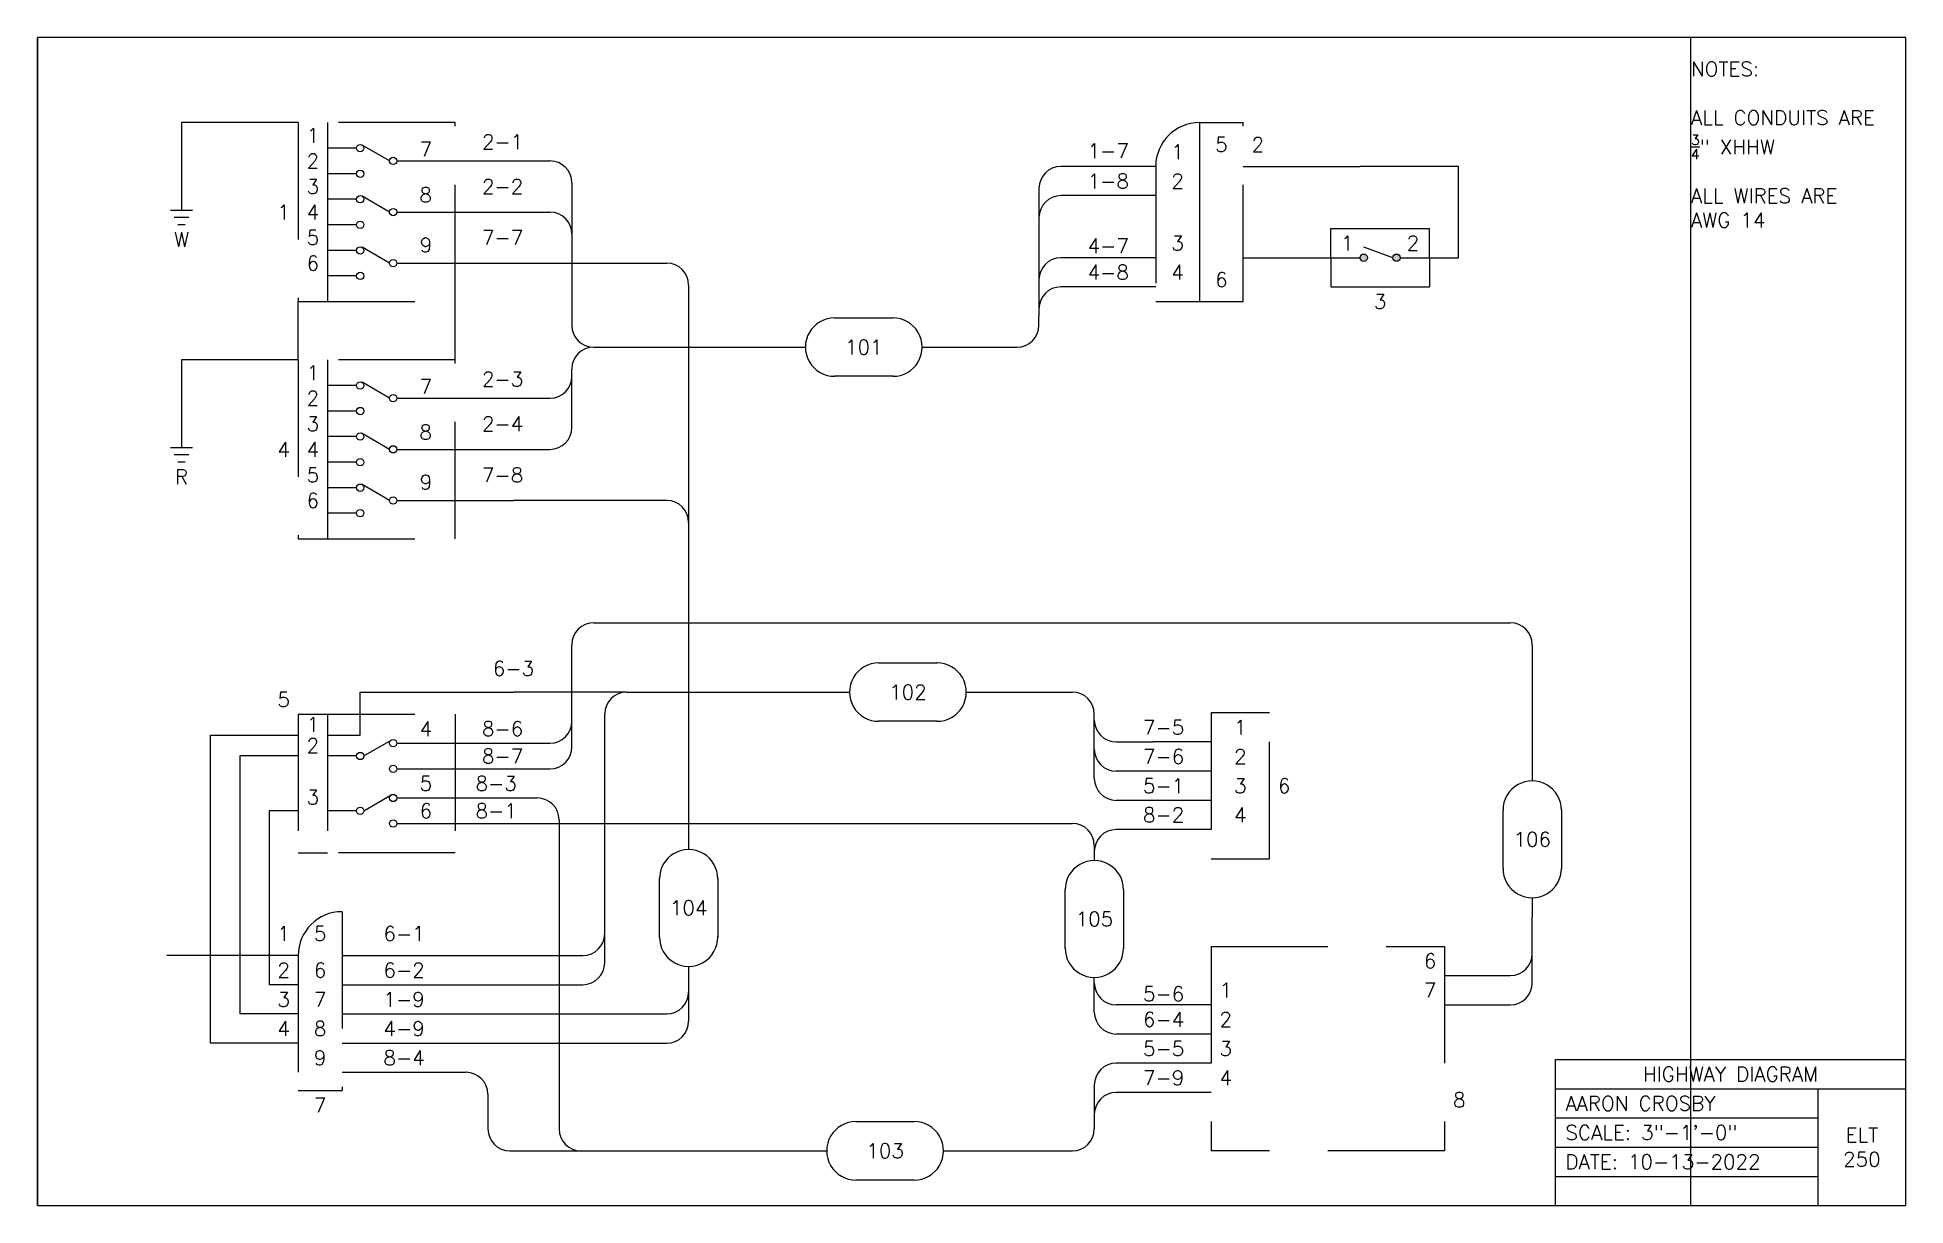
# Paper-space layout 'Layout1' of a CAD drawing. Header units: inches. Extents: x 0 to 16, y 0 to 10.
# The model-space entities are those that its viewports show. They can reach past a viewport. Long polylines and large blocks are cut down to what shows.
import ezdxf

# ---------------------------------------------------------------- set-up
doc = ezdxf.new("R2010")
doc.units = ezdxf.units.IN
doc.header["$MEASUREMENT"] = 0
doc.linetypes.add('HIDDEN', pattern=[0.375, 0.25, -0.125])
doc.layers.get('0').update_dxf_attribs({"linetype": 'CONTINUOUS'})
doc.layers.get('Defpoints').update_dxf_attribs({"linetype": 'CONTINUOUS'})
for name, color, linetype in [('1', 1, 'CONTINUOUS'), ('LAYER1', 1, 'CONTINUOUS'), ('LAYER2', 2, 'HIDDEN'), ('LAYER4', 4, 'CONTINUOUS')]:
    doc.layers.add(name, color=color, linetype=linetype)
doc.styles.get("Standard").update_dxf_attribs({"font": 'romans.shx'})

# ---------------------------------------------------------------- blocks, each defined once
blk = doc.blocks.new('tbb_block')
at = {"layer": '1'}
for p, q in [((16, 10), (0, 10)), ((0, 0), (0, 10)), ((16, 0), (16, 10)), ((13, 1.25), (16, 1.25)), ((13, 0), (13, 1.25)), ((13, 1), (16, 1)), ((15.25, 0), (15.25, 1)), ((13, 0.75), (15.25, 0.75)), ((13, 0.5), (15.25, 0.5)), ((13, 0.25), (15.25, 0.25)), ((0, 0), (16, 0))]:
    blk.add_line(p, q, dxfattribs=at)

msp = doc.modelspace()

# ---------------------------------------------------------------- hatches: boundary and pattern name
at = {"layer": 'LAYER4'}
h = msp.add_hatch(color=256, dxfattribs=at)
h.dxf.hatch_style = 1
h.paths.add_polyline_path([(73.873, 21.545, 1), (74.123, 21.545, 1)])
h.paths.add_polyline_path([(74.998, 21.545, 1), (75.248, 21.545, 1)])

# ---------------------------------------------------------------- linework, layer by layer
at = {"layer": 'LAYER1'}
for p, q in [((37.498, 26.17), (33.498, 26.17)), ((33.498, 26.17), (33.498, 23.17)), ((38.498, 26.17), (38.498, 20.045)), ((68.373, 26.17), (68.373, 20.045)), ((39.498, 25.295), (38.498, 25.295)), ((39.498, 24.42), (38.498, 24.42)), ((40.873, 24.858), (42.873, 24.858)), ((42.873, 24.858), (44.873, 24.858)), ((44.873, 24.858), (46.123, 24.858)), ((64.873, 24.67), (63.623, 24.67)), ((66.873, 24.67), (64.873, 24.67)), ((69.873, 24.67), (73.873, 24.67)), ((77.248, 24.67), (73.873, 24.67)), ((77.248, 21.545), (77.248, 24.67)), ((46.873, 24.108), (46.873, 23.108)), ((62.873, 23.92), (62.873, 19.795)), ((33.123, 23.17), (33.873, 23.17)), ((39.498, 23.545), (38.498, 23.545)), ((40.873, 23.108), (42.873, 23.108)), ((42.873, 23.108), (44.873, 23.108)), ((44.873, 23.108), (46.123, 23.108)), ((46.873, 23.108), (46.873, 19.233)), ((64.873, 23.67), (63.623, 23.67)), ((66.873, 23.67), (64.873, 23.67)), ((33.748, 22.92), (33.248, 22.92)), ((33.623, 22.67), (33.373, 22.67)), ((39.498, 22.67), (38.498, 22.67)), ((62.873, 22.92), (62.873, 22.795)), ((39.498, 21.795), (38.498, 21.795)), ((46.873, 22.358), (46.873, 19.92)), ((40.873, 21.358), (42.873, 21.358)), ((42.873, 21.358), (44.873, 21.358)), ((44.873, 21.358), (50.123, 21.358)), ((64.873, 21.545), (63.623, 21.545)), ((66.873, 21.545), (64.873, 21.545)), ((69.873, 21.545), (73.873, 21.545)), ((75.248, 21.545), (77.248, 21.545)), ((39.498, 20.92), (38.498, 20.92)), ((50.873, 20.608), (50.873, 12.483)), ((62.873, 20.795), (62.873, 20.545)), ((64.873, 20.545), (63.623, 20.545)), ((66.873, 20.545), (64.873, 20.545)), ((55.866, 19.483), (57.879, 19.483)), ((62.873, 19.795), (62.873, 19.545)), ((62.873, 19.233), (62.873, 19.545)), ((37.498, 18.045), (33.498, 18.045)), ((33.498, 18.045), (33.498, 15.045)), ((38.498, 18.045), (38.498, 11.92)), ((47.623, 18.483), (54.873, 18.483)), ((58.873, 18.483), (62.123, 18.483)), ((46.873, 17.483), (46.873, 17.733)), ((46.873, 15.733), (46.873, 17.483)), ((57.879, 17.483), (55.866, 17.483)), ((39.498, 17.17), (38.498, 17.17)), ((40.873, 16.733), (42.873, 16.733)), ((42.873, 16.733), (44.873, 16.733)), ((44.873, 16.733), (46.123, 16.733)), ((39.498, 16.295), (38.498, 16.295)), ((39.498, 15.42), (38.498, 15.42)), ((33.123, 15.045), (33.873, 15.045)), ((33.748, 14.795), (33.248, 14.795)), ((40.873, 14.983), (42.873, 14.983)), ((42.873, 14.983), (44.873, 14.983)), ((44.873, 14.983), (46.123, 14.983)), ((33.623, 14.545), (33.373, 14.545)), ((39.498, 14.545), (38.498, 14.545)), ((39.498, 13.67), (38.498, 13.67)), ((40.873, 13.233), (42.873, 13.233)), ((42.873, 13.233), (44.873, 13.233)), ((50.123, 13.233), (44.873, 13.233)), ((39.498, 12.795), (38.498, 12.795)), ((50.873, 12.483), (50.873, 1.28)), ((47.623, 9.045), (79.02, 9.045)), ((46.873, 5.67), (46.873, 8.295)), ((79.77, 8.295), (79.77, 3.63)), ((57.377, 7.67), (59.39, 7.67)), ((39.623, 5.92), (39.623, 6.67)), ((39.623, 6.67), (42.873, 6.67)), ((42.873, 6.67), (44.873, 6.67)), ((48.748, 6.67), (44.873, 6.67)), ((48.748, 6.67), (56.384, 6.67)), ((60.384, 6.67), (64.02, 6.67)), ((39.623, 5.201), (39.623, 5.92)), ((47.998, -1.598), (47.998, 5.92)), ((64.77, 5.714), (64.77, 5.92)), ((34.498, -5.348), (34.498, 5.201)), ((34.498, 5.201), (37.498, 5.201)), ((38.498, 5.201), (39.623, 5.201)), ((46.873, 4.795), (46.873, 5.67)), ((59.39, 5.67), (57.377, 5.67)), ((64.77, 4.714), (64.77, 5.714)), ((37.498, 4.483), (35.498, 4.483)), ((35.498, 4.483), (35.498, -4.348)), ((39.498, 4.483), (38.498, 4.483)), ((40.873, 4.92), (42.873, 4.92)), ((42.873, 4.92), (44.873, 4.92)), ((44.873, 4.92), (46.123, 4.92)), ((64.77, 3.714), (64.77, 4.714)), ((65.52, 4.964), (66.77, 4.964)), ((68.77, 4.964), (66.77, 4.964)), ((40.873, 4.045), (42.873, 4.045)), ((42.873, 4.045), (44.873, 4.045)), ((44.873, 4.045), (46.123, 4.045)), ((66.77, 3.964), (65.52, 3.964)), ((68.77, 3.964), (66.77, 3.964)), ((37.498, 2.608), (36.498, 2.608)), ((36.498, 2.608), (36.498, -3.348)), ((39.498, 2.608), (38.498, 2.608)), ((40.873, 3.045), (42.873, 3.045)), ((42.873, 3.045), (44.873, 3.045)), ((44.873, 3.045), (45.685, 3.045)), ((66.77, 2.964), (65.52, 2.964)), ((68.77, 2.964), (66.77, 2.964)), ((78.77, 0.623), (78.77, 2.636)), ((80.77, 2.636), (80.77, 0.623)), ((40.873, 2.17), (42.873, 2.17)), ((42.873, 2.17), (44.123, 2.17)), ((44.123, 2.17), (64.02, 2.17)), ((46.435, 2.295), (46.435, -8.286)), ((66.77, 1.964), (65.52, 1.964)), ((68.77, 1.964), (66.77, 1.964)), ((64.77, 1.42), (64.77, 1.214)), ((64.77, 1.214), (64.77, 0.903)), ((49.873, -1.726), (49.873, 0.287)), ((51.873, 0.287), (51.873, -1.726)), ((63.77, -2.104), (63.77, -0.091)), ((65.77, -0.091), (65.77, -2.104)), ((79.77, -0.37), (79.77, -1.036)), ((79.77, -2.286), (79.77, -1.036)), ((47.998, -2.348), (47.998, -1.598)), ((37.498, -2.348), (32.998, -2.348)), ((38.998, -2.348), (41.998, -2.348)), ((41.998, -2.348), (47.248, -2.348)), ((47.998, -2.598), (47.998, -2.348)), ((79.77, -3.286), (79.77, -2.286)), ((50.873, -2.72), (50.873, -3.598)), ((64.77, -3.286), (64.77, -3.097)), ((76.77, -3.036), (78.77, -3.036)), ((78.77, -3.036), (79.02, -3.036)), ((37.498, -3.348), (36.498, -3.348)), ((38.998, -3.348), (41.998, -3.348)), ((41.998, -3.348), (47.248, -3.348)), ((50.873, -3.598), (50.873, -4.598)), ((64.77, -4.286), (64.77, -3.286)), ((37.498, -4.348), (35.498, -4.348)), ((38.998, -4.348), (41.998, -4.348)), ((41.998, -4.348), (50.123, -4.348)), ((64.77, -4.286), (64.77, -4.036)), ((66.77, -4.036), (65.52, -4.036)), ((68.77, -4.036), (66.77, -4.036)), ((76.77, -4.036), (79.02, -4.036)), ((66.77, -5.036), (65.52, -5.036)), ((68.77, -5.036), (66.77, -5.036)), ((37.498, -5.348), (34.498, -5.348)), ((38.998, -5.348), (41.998, -5.348)), ((41.998, -5.348), (50.123, -5.348)), ((38.998, -6.348), (41.998, -6.348)), ((41.998, -6.348), (43.248, -6.348)), ((66.77, -6.036), (65.52, -6.036)), ((68.77, -6.036), (66.77, -6.036)), ((64.77, -6.786), (64.77, -8.036)), ((66.77, -7.036), (65.52, -7.036)), ((68.77, -7.036), (66.77, -7.036)), ((43.998, -7.098), (43.998, -8.286)), ((56.596, -8.036), (58.609, -8.036)), ((64.77, -7.786), (64.77, -8.286)), ((44.748, -9.036), (47.185, -9.036)), ((47.185, -9.036), (55.602, -9.036)), ((59.602, -9.036), (64.02, -9.036)), ((58.609, -10.036), (56.596, -10.036))]:
    msp.add_line(p, q, dxfattribs=at)
for centre, radius, start, end in [((46.123, 24.108), 0.75, 0, 90), ((63.623, 23.92), 0.75, 90, 180), ((46.123, 22.358), 0.75, 0, 90), ((63.623, 22.92), 0.75, 90, 180), ((50.123, 20.608), 0.75, 0, 90), ((63.623, 20.795), 0.75, 90, 180), ((63.623, 19.795), 0.75, 90, 180), ((47.623, 19.233), 0.75, 180, 270), ((55.873, 18.483), 1, 89.62381, 270.37619), ((57.873, 18.483), 1, 269.62381, 90.37619), ((62.123, 19.233), 0.75, 270, 0), ((47.623, 17.733), 0.75, 90, 180), ((46.123, 17.483), 0.75, 270, 0), ((46.123, 15.733), 0.75, 270, 0), ((50.123, 12.483), 0.75, 0, 90), ((47.623, 8.295), 0.75, 90, 180), ((79.02, 8.295), 0.75, 0, 90), ((57.384, 6.67), 1, 89.62381, 270.37619), ((59.384, 6.67), 1, 269.62381, 90.37619), ((48.748, 5.92), 0.75, 90, 180), ((64.02, 5.92), 0.75, 0, 90), ((46.123, 5.67), 0.75, 270, 0), ((65.52, 5.714), 0.75, 180, 270), ((46.123, 4.795), 0.75, 270, 0), ((65.52, 4.714), 0.75, 180, 270), ((65.52, 3.714), 0.75, 180, 270), ((79.77, 2.63), 1, 359.62381, 180.37619), ((45.685, 2.295), 0.75, 0, 90), ((64.02, 1.42), 0.75, 0, 90), ((65.52, 1.214), 0.75, 90, 180), ((50.873, 0.28), 1, 359.62381, 180.37619), ((64.77, -0.097), 1, 359.62381, 180.37619), ((79.77, 0.63), 1, 179.62381, 0.37619), ((47.248, -1.598), 0.75, 270, 0), ((50.873, -1.72), 1, 179.62381, 0.37619), ((64.77, -2.097), 1, 179.62381, 0.37619), ((79.02, -2.286), 0.75, 270, 0), ((47.248, -2.598), 0.75, 270, 0), ((50.123, -3.598), 0.75, 270, 0), ((65.52, -3.286), 0.75, 180, 270), ((79.02, -3.286), 0.75, 270, 0), ((65.52, -4.286), 0.75, 180, 270), ((50.123, -4.598), 0.75, 270, 360), ((43.248, -7.098), 0.75, 0, 90), ((65.52, -6.786), 0.75, 90, 180), ((65.52, -7.786), 0.75, 90, 180), ((44.748, -8.286), 0.75, 180, 270), ((47.185, -8.286), 0.75, 180, 270), ((56.602, -9.036), 1, 89.62381, 270.37619), ((58.602, -9.036), 1, 269.62381, 90.37619), ((64.02, -8.286), 0.75, 270, 0)]:
    msp.add_arc(centre, radius, start, end, dxfattribs=at)
at = {"layer": 'LAYER2'}
for p, q in [((42.873, 26.17), (37.498, 26.17)), ((37.498, 26.17), (37.498, 20.045)), ((42.873, 20.045), (42.873, 26.17)), ((68.373, 26.17), (69.873, 26.17)), ((69.873, 20.045), (69.873, 26.17)), ((66.873, 24.67), (66.873, 20.045)), ((72.873, 21.545), (72.873, 22.545)), ((72.873, 22.545), (76.248, 22.545)), ((76.248, 21.545), (76.248, 22.545)), ((72.873, 21.545), (72.873, 20.545)), ((76.248, 21.545), (76.248, 20.545)), ((72.873, 20.545), (76.248, 20.545)), ((37.498, 20.045), (42.873, 20.045)), ((37.498, 18.045), (37.498, 20.045)), ((42.873, 18.045), (42.873, 20.045)), ((66.873, 20.045), (69.873, 20.045)), ((42.873, 18.045), (37.498, 18.045)), ((37.498, 18.045), (37.498, 11.92)), ((42.873, 11.92), (42.873, 18.045)), ((37.498, 11.92), (42.873, 11.92)), ((37.498, 5.92), (42.873, 5.92)), ((37.498, 5.92), (37.498, 1.17)), ((38.498, 5.92), (38.498, 1.17)), ((42.873, 5.92), (42.873, 1.17)), ((68.77, 5.964), (68.77, 0.964)), ((70.77, 5.964), (68.77, 5.964)), ((70.77, 0.964), (70.77, 5.964)), ((37.498, 1.17), (38.498, 1.17)), ((42.873, 1.17), (38.498, 1.17)), ((68.77, 0.964), (70.77, 0.964)), ((38.998, -0.848), (38.998, -6.973)), ((37.498, -2.348), (37.498, -6.973)), ((68.77, -2.036), (76.77, -2.036)), ((68.77, -2.036), (68.77, -9.036)), ((76.77, -2.036), (76.77, -9.036)), ((37.498, -6.973), (38.998, -6.973)), ((76.77, -9.036), (68.77, -9.036))]:
    msp.add_line(p, q, dxfattribs=at)
for centre in [(68.373, 24.67), (38.998, -2.348)]:
    msp.add_arc(centre, 1.5, 90, 180, dxfattribs=at)
at = {"layer": 'LAYER4'}
for p, q in [((40.623, 24.858), (39.686, 25.403)), ((40.623, 23.108), (39.686, 23.653)), ((40.623, 21.358), (39.686, 21.903)), ((74.998, 21.545), (73.998, 21.909)), ((40.623, 16.733), (39.686, 17.278)), ((40.623, 14.983), (39.686, 15.528)), ((40.623, 13.233), (39.686, 13.778)), ((39.748, 4.483), (40.685, 5.028)), ((39.748, 2.608), (40.685, 3.153))]:
    msp.add_line(p, q, dxfattribs=at)
for centre in [(39.623, 25.295), (40.748, 24.858), (39.623, 24.42), (39.623, 23.545), (40.748, 23.108), (39.623, 22.67), (39.623, 21.795), (40.748, 21.358), (73.998, 21.545), (75.123, 21.545), (39.623, 20.92), (39.623, 17.17), (40.748, 16.733), (39.623, 16.295), (39.623, 15.42), (40.748, 14.983), (39.623, 14.545), (39.623, 13.67), (39.623, 12.795), (40.748, 13.233), (39.623, 4.483), (40.748, 4.92), (40.748, 4.045), (39.623, 2.608), (40.748, 3.045), (40.748, 2.17)]:
    msp.add_circle(centre, 0.125, dxfattribs=at)

psp = doc.layouts.get("Layout1")

# ---------------------------------------------------------------- block references
psp.add_blockref('tbb_block', (0.049, -0.017))

# ---------------------------------------------------------------- texts
at = {"layer": 'LAYER4', "char_height": 0.125}
for s, width, insert, attachment_point in [('\\A1;\\PNOTES:\\P\\PALL CONDUITS ARE\\P{\\H0.7x;\\S3/4;}" XHHW ^J^JALL WIRES ARE \\PAWG 14', 1.83871, (14.21, 9.983), 1), ('1', 0.25, (2.408, 9.144), 5), ('2-1', 0.8125, (4.033, 9.089), 5), ('5', 0.375, (10.189, 9.065), 5), ('2', 0.25, (10.501, 9.065), 5), ('2', 0.25, (2.408, 8.925), 5), ('7', 0.5, (3.376, 9.026), 5), ('1-7', 0.8125, (9.22, 9.011), 5), ('1', 0.375, (9.814, 9.003), 5), ('1-8', 0.8125, (9.22, 8.753), 5), ('2', 0.375, (9.814, 8.753), 5), ('3', 0.25, (2.408, 8.706), 5), ('8', 0.50499, (3.374, 8.635), 5), ('2-2', 0.8125, (4.033, 8.706), 5), ('1', 0.25, (2.158, 8.487), 5), ('4', 0.25, (2.408, 8.487), 5), ('5', 0.25, (2.408, 8.269), 5), ('7-7', 0.8125, (4.033, 8.269), 5), ('W', 0.1875, (1.283, 8.253), 5), ('9', 0.5, (3.376, 8.206), 5), ('4-7', 0.8125, (9.22, 8.198), 5), ('3', 0.375, (9.814, 8.222), 5), ('1', 0.28125, (11.267, 8.222), 5), ('2', 0.28125, (11.829, 8.222), 5), ('6', 0.25, (2.408, 8.05), 5), ('4-8', 0.8125, (9.22, 7.972), 5), ('4', 0.375, (9.814, 7.972), 5), ('6', 0.375, (10.189, 7.909), 5), ('3', 0.84375, (11.548, 7.722), 5), ('101', 1, (7.126, 7.331), 5), ('1', 0.25, (2.408, 7.112), 5), ('7', 0.5, (3.376, 6.995), 5), ('2-3', 0.8125, (4.033, 7.058), 5), ('2', 0.25, (2.408, 6.894), 5), ('3', 0.25, (2.408, 6.675), 5), ('2-4', 0.8125, (4.033, 6.675), 5), ('8', 0.50499, (3.374, 6.604), 5), ('4', 0.25, (2.158, 6.456), 5), ('4', 0.25, (2.408, 6.456), 5), ('R', 0.1875, (1.283, 6.222), 5), ('5', 0.25, (2.408, 6.237), 5), ('7-8', 0.8125, (4.033, 6.237), 5), ('6', 0.25, (2.408, 6.019), 5), ('9', 0.5, (3.376, 6.175), 5), ('6-3', 1, (4.126, 4.581), 5), ('5', 0.25, (2.158, 4.315), 5), ('102', 1, (7.504, 4.378), 5), ('1', 0.25, (2.408, 4.101), 5), ('4', 0.5, (3.376, 4.065), 5), ('8-6', 0.8125, (4.033, 4.065), 5), ('7-5', 0.8125, (9.694, 4.077), 5), ('1', 0.5, (10.351, 4.077), 5), ('2', 0.25, (2.408, 3.921), 5), ('8-7', 0.8125, (4.033, 3.831), 5), ('7-6', 0.8125, (9.694, 3.827), 5), ('2', 0.5, (10.351, 3.827), 5), ('3', 0.25, (2.408, 3.48), 5), ('5', 0.5, (3.376, 3.597), 5), ('8-3', 0.70312, (3.978, 3.597), 5), ('5-1', 0.8125, (9.694, 3.577), 5), ('3', 0.5, (10.351, 3.577), 5), ('6', 0.25, (10.726, 3.577), 5), ('6', 0.5, (3.376, 3.362), 5), ('8-1', 0.70312, (3.978, 3.362), 5), ('8-2', 0.8125, (9.694, 3.327), 5), ('4', 0.5, (10.351, 3.327), 5), ('106', 0.5, (12.851, 3.118), 5), ('104', 0.5, (5.626, 2.531), 5), ('105', 0.5, (9.101, 2.436), 5), ('1', 0.25, (2.158, 2.311), 5), ('5', 0.375, (2.47, 2.311), 5), ('6-1', 1.0625, (3.189, 2.311), 5), ('6', 0.25, (11.976, 2.077), 5), ('2', 0.25, (2.158, 1.998), 5), ('6', 0.375, (2.47, 1.998), 5), ('6-2', 1.0625, (3.189, 1.998), 5), ('3', 0.25, (2.158, 1.748), 5), ('7', 0.375, (2.47, 1.748), 5), ('1-9', 1.0625, (3.189, 1.748), 5), ('5-6', 0.8125, (9.694, 1.795), 5), ('1', 0.25, (10.226, 1.827), 5), ('7', 0.25, (11.976, 1.827), 5), ('6-4', 0.8125, (9.694, 1.577), 5), ('2', 0.25, (10.226, 1.577), 5), ('4', 0.25, (2.158, 1.498), 5), ('8', 0.375, (2.47, 1.498), 5), ('4-9', 1.0625, (3.189, 1.498), 5), ('9', 0.375, (2.47, 1.248), 5), ('8-4', 1.0625, (3.189, 1.248), 5), ('5-5', 0.8125, (9.694, 1.327), 5), ('3', 0.25, (10.226, 1.327), 5), ('7-9', 0.8125, (9.694, 1.077), 5), ('4', 0.25, (10.226, 1.077), 5), ('HIGHWAY DIAGRAM', 3, (14.549, 1.108), 5), ('7', 0.375, (2.47, 0.842), 5), ('8', 0.25, (12.226, 0.889), 5), (' AARON CROSBY', 2.25, (13.049, 0.858), 4), (' SCALE: 3"-1\'-0"', 2.25, (13.049, 0.608), 4), ('ELT\\P250', 0.75, (15.674, 0.483), 5), ('103', 1, (7.309, 0.452), 5), (' DATE: 10-13-2022', 2.25, (13.049, 0.358), 4)]:
    psp.add_mtext_dynamic_manual_height_columns(s, width=width, gutter_width=0.625, heights=[0], dxfattribs=dict(at, insert=insert, attachment_point=attachment_point))

# ---------------------------------------------------------------- viewports
at = {"layer": 'Defpoints'}
psp.add_viewport(center=(7.129, 4.983), size=(14.161, 10), view_center_point=(56.884, 9.089), view_height=40, dxfattribs=at)

doc.saveas('drawing.dxf')
